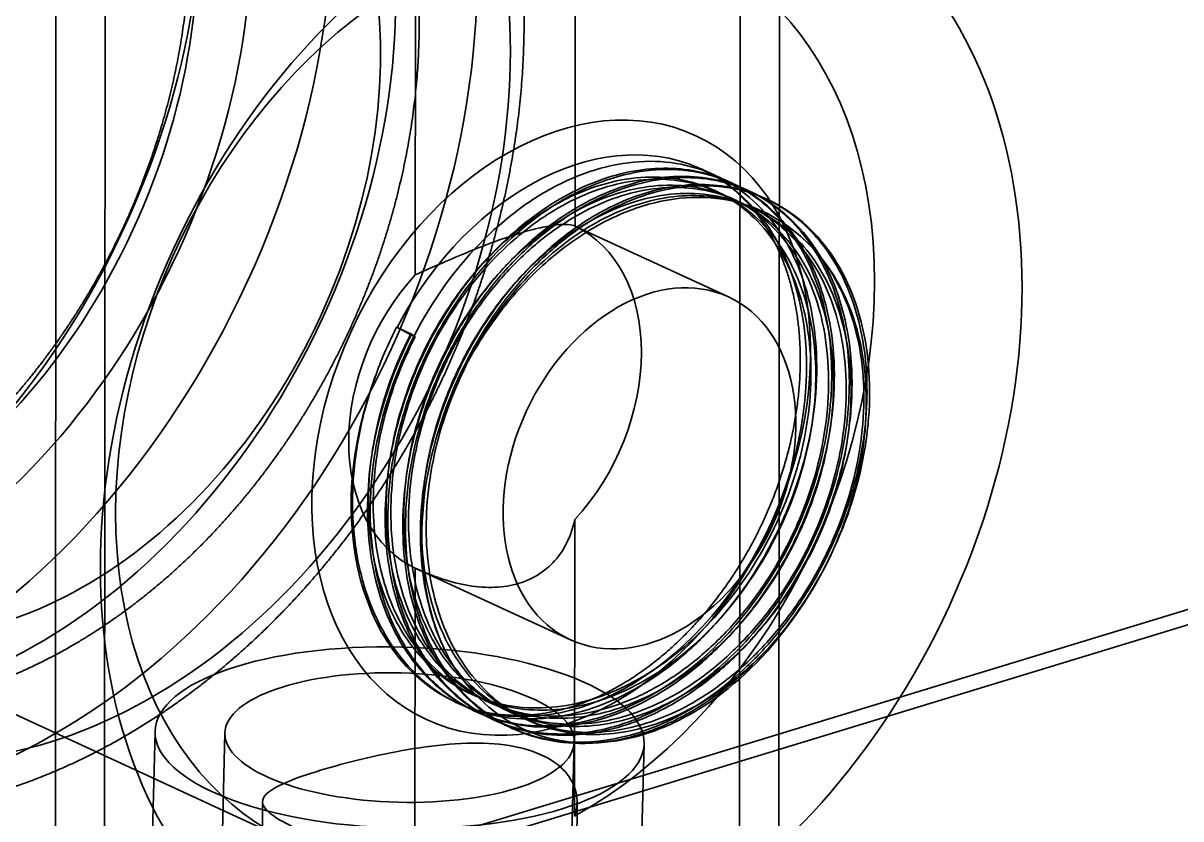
# Model space of a CAD drawing. Header units: millimetres. Extents: x 13 to 1054, y -1204 to 736.
# Drawn here: x 338 to 420.8, y -230.5 to -173.6 of the extents above; entities that cross this region are included whole.
import ezdxf

# ---------------------------------------------------------------- set-up
doc = ezdxf.new("R2010")
doc.units = ezdxf.units.MM
doc.layers.add('1', color=7, linetype='Continuous', true_color=0xffffff)

msp = doc.modelspace()

# ---------------------------------------------------------------- linework, layer by layer
at = {"layer": '1', "color": 151, "linetype": 'Continuous', "lineweight": 35}
for p, q in [((340.38, -98.51), (340.276, -241.276)), ((343.895, -100.965), (343.795, -239.096)), ((389.304, -121.076), (389.2, -263.842)), ((392.114, -123.205), (392.013, -261.336)), ((508.988, -188.786), (343.795, -239.096)), ((509.347, -189.785), (340.276, -241.276))]:
    msp.add_line(p, q, dxfattribs=at)
at = {"layer": '1', "color": 19, "linetype": 'Continuous', "lineweight": 35}
for p, q in [((377.463, -188.08), (377.478, -166.846)), ((366.046, -170.327), (366.03, -191.56)), ((387.46, -184.432), (386.533, -184.004)), ((387.749, -185.667), (387.406, -185.508)), ((388.722, -185.014), (388.533, -184.927)), ((389.985, -185.597), (389.795, -185.509)), ((389.012, -186.249), (388.668, -186.09)), ((391.247, -186.179), (391.057, -186.092)), ((390.274, -186.831), (389.93, -186.673)), ((388.44, -193.144), (377.44, -188.069)), ((364.735, -195.317), (365.772, -195.796)), ((366.027, -195.997), (365.683, -195.838)), ((377.432, -230.285), (377.448, -209.051)), ((366.015, -212.532), (366, -233.766)), ((366.129, -212.585), (377.128, -217.66)), ((321.737, -215.781), (357.076, -232.086)), ((370.017, -221.537), (370.36, -221.696)), ((368.937, -222.14), (369.233, -222.277)), ((370.306, -222.772), (370.495, -222.86)), ((371.279, -222.12), (371.622, -222.278)), ((372.541, -222.702), (372.885, -222.861)), ((371.568, -223.354), (371.758, -223.442)), ((373.803, -223.284), (374.147, -223.443)), ((372.83, -223.937), (373.02, -224.024)), ((355.101, -229.245), (355.089, -246.493)), ((377.589, -246.509), (377.601, -229.262))]:
    msp.add_line(p, q, dxfattribs=at)
at = {"layer": '1', "color": 27, "linetype": 'Continuous', "lineweight": 35}
for p, q in [((347.413, -224.213), (346.762, -249.752)), ((352.412, -224.34), (351.76, -249.88)), ((376.752, -250.517), (377.404, -224.978)), ((381.751, -250.645), (382.402, -225.105))]:
    msp.add_line(p, q, dxfattribs=at)
at = {"layer": '1', "color": 19, "linetype": 'Continuous', "lineweight": 35}
for centre, major_axis in [((321.348, -177.056), (20.947, 45.401)), ((315.882, -174.534), (-18.853, -40.86)), ((331.667, -181.817), (-20.947, -45.401)), ((321.348, -177.056), (17.805, 38.59)), ((331.667, -181.817), (-17.805, -38.59)), ((321.348, -177.056), (-15.711, -34.05)), ((339.866, -185.6), (17.805, 38.59)), ((336.4, -184.001), (14.663, 31.78)), ((376.473, -202.49), (17.805, 38.59)), ((376.473, -202.49), (-9.636, -20.884)), ((382.784, -205.402), (5.656, 12.258))]:
    msp.add_ellipse(centre, major_axis=major_axis, ratio=0.718917, dxfattribs=at)
for centre, major_axis, ratio, start_param, end_param in [((371.739, -200.306), (14.663, 31.78), 0.718917, 3.923455, 6.640746), ((371.739, -200.306), (14.663, 31.78), 0.718917, 0.781862, 3.499154), ((377.735, -203.072), (8.798, 19.068), 0.718917, 1.666843, 7.777928), ((371.739, -200.306), (5.656, 12.258), 0.718917, 4.288772, 6.275429), ((382.784, -205.402), (8.379, 18.16), 0.718917, 4.428375, 6.135826), ((371.739, -200.306), (5.656, 12.258), 0.718917, 1.147179, 3.133837), ((363.497, -194.578), (1.767, -0.936), 0.052814, 5.488316, 5.516078), ((382.784, -205.402), (8.798, 19.068), 0.718917, 1.666801, 2.614173)]:
    msp.add_ellipse(centre, major_axis=major_axis, ratio=ratio, start_param=start_param, end_param=end_param, dxfattribs=at)
at = {"layer": '1', "color": 27, "linetype": 'Continuous', "lineweight": 35}
for centre, major_axis, ratio in [((364.908, -224.659), (17.494, -0.446), 0.370062), ((364.908, -224.659), (12.496, -0.319), 0.370062), ((426.29, -262.669), (1.965, -32.441), 0.210751)]:
    msp.add_ellipse(centre, major_axis=major_axis, ratio=ratio, dxfattribs=at)
at = {"layer": '1', "color": 19, "linetype": 'Continuous', "lineweight": 35}
for points, knots in [([(342.294, -131.655), (342.12, -131.574), (341.719, -131.394), (341.086, -131.125), (340.394, -130.851), (339.696, -130.594), (338.99, -130.353), (338.279, -130.13), (337.561, -129.923), (336.838, -129.733), (336.109, -129.56), (335.374, -129.405), (334.634, -129.267), (333.89, -129.146), (333.141, -129.042), (332.387, -128.956), (331.629, -128.888), (330.868, -128.837), (330.102, -128.803), (329.333, -128.788), (328.561, -128.79), (327.786, -128.809), (327.009, -128.847), (326.229, -128.902), (325.447, -128.975), (324.663, -129.066), (323.877, -129.175), (323.09, -129.302), (322.303, -129.446), (321.514, -129.608), (320.726, -129.789), (319.937, -129.986), (319.148, -130.202), (318.361, -130.435), (317.574, -130.686), (316.788, -130.954), (316.004, -131.24), (315.222, -131.543), (314.442, -131.863), (313.664, -132.201), (312.89, -132.555), (312.118, -132.926), (311.351, -133.314), (310.587, -133.718), (309.827, -134.138), (309.071, -134.575), (308.32, -135.027), (307.575, -135.495), (306.835, -135.979), (306.1, -136.478), (305.371, -136.992), (304.649, -137.521), (303.933, -138.065), (303.223, -138.623), (302.521, -139.195), (301.826, -139.781), (301.138, -140.38), (300.459, -140.993), (299.787, -141.619), (299.123, -142.258), (298.468, -142.91), (297.822, -143.574), (297.184, -144.25), (296.556, -144.938), (295.936, -145.637), (295.327, -146.348), (294.727, -147.069), (294.137, -147.802), (293.557, -148.544), (292.987, -149.297), (292.428, -150.06), (291.879, -150.833), (291.341, -151.615), (290.815, -152.406), (290.299, -153.205), (289.794, -154.014), (289.302, -154.83), (288.82, -155.654), (288.351, -156.486), (287.893, -157.326), (287.448, -158.172), (287.014, -159.025), (286.594, -159.885), (286.185, -160.751), (285.79, -161.622), (285.407, -162.5), (285.037, -163.382), (284.68, -164.27), (284.336, -165.162), (284.006, -166.059), (283.689, -166.96), (283.385, -167.864), (283.095, -168.772), (282.819, -169.684), (282.557, -170.598), (282.309, -171.514), (282.075, -172.433), (281.855, -173.354), (281.65, -174.277), (281.459, -175.201), (281.282, -176.126), (281.12, -177.051), (280.973, -177.977), (280.84, -178.903), (280.723, -179.829), (280.62, -180.754), (280.532, -181.678), (280.459, -182.601), (280.401, -183.522), (280.359, -184.442), (280.332, -185.343), (280.323, -186.026), (280.322, -186.404), (280.322, -186.495)], [0, 0, 0, 0, 0.006616, 0.015189, 0.023761, 0.032335, 0.040912, 0.049494, 0.058082, 0.066676, 0.07528, 0.083893, 0.092518, 0.101155, 0.109806, 0.118472, 0.127153, 0.135851, 0.144567, 0.153301, 0.162055, 0.170828, 0.179621, 0.188435, 0.19727, 0.206127, 0.215004, 0.223903, 0.232824, 0.241766, 0.250728, 0.259711, 0.268714, 0.277737, 0.286779, 0.295839, 0.304917, 0.314011, 0.323122, 0.332248, 0.341388, 0.350541, 0.359707, 0.368884, 0.378072, 0.38727, 0.396477, 0.405691, 0.414913, 0.424142, 0.433375, 0.442614, 0.451857, 0.461104, 0.470353, 0.479605, 0.488859, 0.498114, 0.50737, 0.516627, 0.525885, 0.535142, 0.544398, 0.553654, 0.56291, 0.572164, 0.581418, 0.59067, 0.599921, 0.609171, 0.61842, 0.627668, 0.636914, 0.64616, 0.655404, 0.664648, 0.67389, 0.683132, 0.692373, 0.701614, 0.710854, 0.720094, 0.729334, 0.738574, 0.747814, 0.757055, 0.766296, 0.775537, 0.78478, 0.794023, 0.803267, 0.812512, 0.821759, 0.831006, 0.840256, 0.849507, 0.85876, 0.868014, 0.87727, 0.886529, 0.895789, 0.90505, 0.914314, 0.923579, 0.932847, 0.942115, 0.951385, 0.960657, 0.969929, 0.979202, 0.988476, 0.997252, 1, 1, 1, 1]), ([(339.165, -138.471), (339.154, -138.466), (338.948, -138.371), (338.543, -138.191), (337.944, -137.945), (337.338, -137.716), (336.726, -137.504), (336.107, -137.308), (335.482, -137.13), (334.851, -136.968), (334.214, -136.823), (333.572, -136.696), (332.924, -136.585), (332.271, -136.492), (331.614, -136.416), (330.951, -136.358), (330.285, -136.317), (329.615, -136.293), (328.941, -136.287), (328.264, -136.298), (327.584, -136.326), (326.9, -136.372), (326.215, -136.436), (325.527, -136.517), (324.837, -136.615), (324.146, -136.731), (323.453, -136.864), (322.759, -137.015), (322.065, -137.183), (321.371, -137.368), (320.676, -137.57), (319.981, -137.789), (319.288, -138.026), (318.595, -138.279), (317.903, -138.549), (317.213, -138.835), (316.524, -139.138), (315.838, -139.457), (315.154, -139.793), (314.473, -140.144), (313.795, -140.512), (313.121, -140.895), (312.45, -141.293), (311.783, -141.707), (311.12, -142.137), (310.462, -142.581), (309.808, -143.04), (309.16, -143.513), (308.517, -144.001), (307.879, -144.503), (307.248, -145.018), (306.622, -145.548), (306.003, -146.091), (305.391, -146.647), (304.786, -147.215), (304.188, -147.797), (303.597, -148.391), (303.014, -148.997), (302.439, -149.615), (301.871, -150.245), (301.313, -150.886), (300.763, -151.538), (300.221, -152.201), (299.689, -152.875), (299.166, -153.558), (298.653, -154.252), (298.149, -154.955), (297.655, -155.668), (297.171, -156.389), (296.698, -157.12), (296.235, -157.858), (295.783, -158.605), (295.341, -159.36), (294.911, -160.122), (294.492, -160.891), (294.084, -161.667), (293.688, -162.45), (293.303, -163.239), (292.931, -164.033), (292.57, -164.834), (292.222, -165.639), (291.886, -166.449), (291.562, -167.264), (291.251, -168.083), (290.953, -168.906), (290.668, -169.732), (290.395, -170.561), (290.136, -171.394), (289.89, -172.228), (289.658, -173.065), (289.439, -173.904), (289.233, -174.744), (289.041, -175.585), (288.863, -176.426), (288.698, -177.269), (288.548, -178.111), (288.411, -178.953), (288.289, -179.794), (288.18, -180.634), (288.086, -181.472), (288.006, -182.309), (287.94, -183.144), (287.888, -183.977), (287.851, -184.806), (287.828, -185.618), (287.822, -186.182), (287.822, -186.47), (287.822, -186.5)], [0, 0, 0, 0, 0.00052, 0.010007, 0.019493, 0.02898, 0.038468, 0.047959, 0.057454, 0.066953, 0.076457, 0.085968, 0.095485, 0.10501, 0.114543, 0.124084, 0.133635, 0.143195, 0.152765, 0.162345, 0.171935, 0.181535, 0.191145, 0.200765, 0.210396, 0.220035, 0.229685, 0.239343, 0.24901, 0.258686, 0.268369, 0.27806, 0.287758, 0.297463, 0.307174, 0.316891, 0.326612, 0.336339, 0.34607, 0.355805, 0.365544, 0.375285, 0.38503, 0.394777, 0.404526, 0.414276, 0.424029, 0.433782, 0.443537, 0.453292, 0.463048, 0.472804, 0.482561, 0.492317, 0.502074, 0.51183, 0.521586, 0.531342, 0.541097, 0.550852, 0.560607, 0.570361, 0.580114, 0.589867, 0.599619, 0.609371, 0.619122, 0.628873, 0.638623, 0.648373, 0.658123, 0.667872, 0.67762, 0.687369, 0.697117, 0.706865, 0.716613, 0.726361, 0.736109, 0.745857, 0.755605, 0.765353, 0.775102, 0.78485, 0.794599, 0.804349, 0.814099, 0.823849, 0.8336, 0.843351, 0.853103, 0.862855, 0.872609, 0.882362, 0.892117, 0.901872, 0.911628, 0.921385, 0.931143, 0.940901, 0.95066, 0.960419, 0.970179, 0.97994, 0.989701, 0.998946, 1, 1, 1, 1]), ([(373.815, -173.562), (373.815, -173.383), (373.813, -172.895), (373.799, -172.101), (373.766, -171.18), (373.717, -170.263), (373.652, -169.35), (373.572, -168.441), (373.474, -167.537), (373.361, -166.638), (373.232, -165.744), (373.087, -164.856), (372.925, -163.974), (372.748, -163.099), (372.555, -162.232), (372.346, -161.371), (372.121, -160.518), (371.88, -159.674), (371.624, -158.838), (371.352, -158.011), (371.065, -157.193), (370.763, -156.385), (370.446, -155.587), (370.113, -154.799), (369.767, -154.022), (369.405, -153.256), (369.029, -152.501), (368.639, -151.758), (368.235, -151.026), (367.818, -150.307), (367.386, -149.6), (366.941, -148.906), (366.484, -148.224), (366.013, -147.556), (365.529, -146.901), (365.034, -146.259), (364.525, -145.632), (364.005, -145.018), (363.473, -144.418), (362.93, -143.833), (362.375, -143.262), (361.809, -142.705), (361.233, -142.164), (360.645, -141.637), (360.048, -141.125), (359.44, -140.629), (358.823, -140.148), (358.195, -139.682), (357.559, -139.232), (356.913, -138.798), (356.258, -138.379), (355.595, -137.977), (354.923, -137.59), (354.243, -137.22), (353.555, -136.865), (353.011, -136.601), (352.696, -136.454), (352.614, -136.416)], [0, 0, 0, 0, 0.01127, 0.03067, 0.050072, 0.069467, 0.088852, 0.108226, 0.127586, 0.146931, 0.166259, 0.185566, 0.204851, 0.224112, 0.243345, 0.262549, 0.28172, 0.300857, 0.319958, 0.339019, 0.358039, 0.377015, 0.395947, 0.414831, 0.433666, 0.452452, 0.471185, 0.489867, 0.508495, 0.527069, 0.545589, 0.564054, 0.582465, 0.600822, 0.619126, 0.637376, 0.655575, 0.673723, 0.691821, 0.709871, 0.727875, 0.745835, 0.763751, 0.781627, 0.799465, 0.817267, 0.835035, 0.852772, 0.87048, 0.888163, 0.905822, 0.923461, 0.941082, 0.958689, 0.976284, 0.99387, 1, 1, 1, 1]), ([(337.063, -143.007), (337.228, -143.084), (337.564, -143.245), (338.065, -143.504), (338.565, -143.784), (339.058, -144.08), (339.542, -144.392), (340.017, -144.72), (340.483, -145.062), (340.94, -145.421), (341.387, -145.794), (341.824, -146.182), (342.252, -146.584), (342.669, -147.001), (343.076, -147.432), (343.472, -147.877), (343.858, -148.336), (344.233, -148.808), (344.598, -149.293), (344.951, -149.792), (345.293, -150.303), (345.623, -150.826), (345.942, -151.362), (346.25, -151.91), (346.545, -152.47), (346.829, -153.042), (347.101, -153.624), (347.361, -154.218), (347.609, -154.823), (347.844, -155.438), (348.067, -156.064), (348.278, -156.699), (348.476, -157.344), (348.661, -157.999), (348.833, -158.663), (348.993, -159.335), (349.139, -160.016), (349.273, -160.706), (349.393, -161.403), (349.5, -162.108), (349.594, -162.82), (349.674, -163.54), (349.741, -164.265), (349.795, -164.997), (349.835, -165.735), (349.862, -166.479), (349.875, -167.228), (349.874, -167.982), (349.86, -168.74), (349.833, -169.502), (349.791, -170.268), (349.737, -171.038), (349.668, -171.81), (349.586, -172.585), (349.49, -173.363), (349.381, -174.142), (349.259, -174.923), (349.123, -175.705), (348.974, -176.487), (348.811, -177.271), (348.635, -178.054), (348.446, -178.836), (348.244, -179.618), (348.029, -180.399), (347.801, -181.178), (347.561, -181.955), (347.307, -182.73), (347.041, -183.503), (346.763, -184.272), (346.473, -185.038), (346.17, -185.799), (345.855, -186.557), (345.529, -187.31), (345.19, -188.058), (344.841, -188.801), (344.48, -189.538), (344.107, -190.269), (343.724, -190.994), (343.33, -191.712), (342.925, -192.423), (342.51, -193.126), (342.085, -193.822), (341.65, -194.509), (341.205, -195.188), (340.751, -195.858), (340.287, -196.52), (339.814, -197.171), (339.332, -197.813), (338.842, -198.445), (338.343, -199.066), (337.837, -199.677), (337.322, -200.277), (336.8, -200.865), (336.271, -201.443), (335.734, -202.008), (335.191, -202.561), (334.642, -203.102), (334.086, -203.63), (333.524, -204.146), (332.956, -204.648), (332.384, -205.138), (331.806, -205.613), (331.223, -206.075), (330.636, -206.524), (330.045, -206.958), (329.449, -207.377), (328.85, -207.782), (328.248, -208.173), (327.643, -208.549), (327.035, -208.909), (326.425, -209.255), (325.812, -209.585), (325.198, -209.9), (324.582, -210.2), (323.965, -210.483), (323.346, -210.751), (322.728, -211.003), (322.108, -211.239), (321.489, -211.459), (320.87, -211.663), (320.251, -211.851), (319.632, -212.022), (319.015, -212.177), (318.399, -212.315), (317.784, -212.437), (317.171, -212.543), (316.561, -212.631), (315.952, -212.703), (315.346, -212.759), (314.742, -212.798), (314.142, -212.819), (313.544, -212.825), (312.951, -212.813), (312.361, -212.784), (311.775, -212.739), (311.193, -212.676), (310.615, -212.597), (310.043, -212.501), (309.475, -212.387), (308.913, -212.257), (308.357, -212.11), (307.806, -211.946), (307.262, -211.766), (306.724, -211.568), (306.192, -211.354), (305.831, -211.195), (305.646, -211.11), (305.635, -211.105)], [0, 0, 0, 0, 0.006808, 0.013954, 0.021099, 0.028241, 0.035378, 0.042508, 0.049632, 0.056747, 0.063853, 0.070949, 0.078033, 0.085107, 0.092168, 0.099218, 0.106257, 0.113283, 0.120298, 0.127302, 0.134296, 0.141279, 0.148252, 0.155216, 0.162171, 0.169118, 0.176058, 0.18299, 0.189916, 0.196837, 0.203752, 0.210662, 0.217568, 0.22447, 0.231368, 0.238264, 0.245157, 0.252048, 0.258937, 0.265824, 0.27271, 0.279595, 0.286479, 0.293362, 0.300245, 0.307128, 0.31401, 0.320892, 0.327775, 0.334657, 0.34154, 0.348424, 0.355307, 0.362191, 0.369076, 0.375961, 0.382846, 0.389732, 0.396619, 0.403506, 0.410394, 0.417282, 0.42417, 0.431059, 0.437949, 0.444839, 0.451729, 0.45862, 0.465511, 0.472402, 0.479293, 0.486185, 0.493076, 0.499968, 0.506859, 0.513751, 0.520642, 0.527534, 0.534424, 0.541315, 0.548206, 0.555096, 0.561985, 0.568874, 0.575763, 0.582651, 0.589538, 0.596425, 0.603312, 0.610197, 0.617082, 0.623967, 0.63085, 0.637733, 0.644616, 0.651497, 0.658378, 0.665259, 0.672139, 0.679018, 0.685898, 0.692776, 0.699655, 0.706534, 0.713412, 0.720291, 0.72717, 0.73405, 0.74093, 0.747812, 0.754694, 0.761579, 0.768465, 0.775353, 0.782243, 0.789137, 0.796034, 0.802935, 0.80984, 0.816749, 0.823664, 0.830585, 0.837512, 0.844447, 0.851388, 0.858338, 0.865297, 0.872264, 0.879242, 0.88623, 0.893229, 0.900239, 0.907261, 0.914294, 0.921339, 0.928396, 0.935466, 0.942546, 0.949638, 0.95674, 0.963852, 0.970973, 0.978102, 0.985237, 0.992377, 0.999521, 1, 1, 1, 1]), ([(366.315, -173.557), (366.315, -173.403), (366.313, -172.97), (366.3, -172.26), (366.269, -171.429), (366.224, -170.603), (366.162, -169.78), (366.086, -168.963), (365.994, -168.151), (365.888, -167.345), (365.765, -166.545), (365.628, -165.751), (365.475, -164.964), (365.308, -164.184), (365.125, -163.412), (364.927, -162.647), (364.715, -161.891), (364.487, -161.144), (364.245, -160.406), (363.988, -159.677), (363.716, -158.958), (363.431, -158.249), (363.131, -157.551), (362.817, -156.864), (362.489, -156.188), (362.148, -155.523), (361.792, -154.87), (361.424, -154.23), (361.043, -153.601), (360.648, -152.986), (360.241, -152.384), (359.822, -151.795), (359.391, -151.219), (358.947, -150.657), (358.492, -150.109), (358.025, -149.575), (357.547, -149.056), (357.058, -148.551), (356.558, -148.061), (356.048, -147.586), (355.528, -147.126), (354.997, -146.681), (354.457, -146.251), (353.907, -145.837), (353.348, -145.439), (352.78, -145.056), (352.203, -144.69), (351.618, -144.339), (351.025, -144.004), (350.423, -143.686), (349.905, -143.429), (349.587, -143.279), (349.474, -143.227)], [0, 0, 0, 0, 0.011597, 0.032584, 0.053574, 0.074561, 0.095544, 0.116521, 0.13749, 0.15845, 0.179399, 0.200336, 0.221258, 0.242163, 0.263048, 0.283913, 0.304754, 0.325569, 0.346355, 0.367111, 0.387833, 0.40852, 0.429169, 0.449779, 0.470346, 0.49087, 0.511349, 0.53178, 0.552163, 0.572497, 0.592782, 0.613015, 0.633198, 0.65333, 0.673412, 0.693444, 0.713428, 0.733364, 0.753255, 0.773101, 0.792905, 0.812669, 0.832397, 0.852089, 0.871751, 0.891384, 0.910991, 0.930578, 0.950146, 0.969699, 0.989242, 1, 1, 1, 1]), ([(310.72, -227.218), (310.905, -227.303), (311.325, -227.492), (311.986, -227.773), (312.704, -228.059), (313.429, -228.328), (314.16, -228.58), (314.898, -228.816), (315.641, -229.034), (316.39, -229.235), (317.144, -229.419), (317.904, -229.586), (318.668, -229.736), (319.438, -229.868), (320.211, -229.983), (320.989, -230.08), (321.771, -230.16), (322.556, -230.222), (323.345, -230.267), (324.138, -230.294), (324.933, -230.303), (325.731, -230.294), (326.531, -230.268), (327.333, -230.223), (328.138, -230.161), (328.944, -230.081), (329.751, -229.983), (330.559, -229.867), (331.368, -229.732), (332.178, -229.58), (332.988, -229.41), (333.798, -229.223), (334.607, -229.017), (335.416, -228.793), (336.223, -228.552), (337.029, -228.292), (337.834, -228.015), (338.636, -227.721), (339.436, -227.409), (340.234, -227.079), (341.028, -226.732), (341.819, -226.368), (342.607, -225.987), (343.39, -225.589), (344.169, -225.174), (344.943, -224.743), (345.713, -224.295), (346.477, -223.832), (347.235, -223.352), (347.987, -222.856), (348.733, -222.345), (349.473, -221.819), (350.205, -221.278), (350.93, -220.722), (351.648, -220.151), (352.358, -219.566), (353.061, -218.967), (353.754, -218.355), (354.44, -217.729), (355.116, -217.089), (355.784, -216.437), (356.442, -215.772), (357.091, -215.095), (357.73, -214.406), (358.359, -213.705), (358.979, -212.992), (359.587, -212.268), (360.186, -211.534), (360.773, -210.788), (361.35, -210.033), (361.916, -209.267), (362.47, -208.491), (363.014, -207.706), (363.545, -206.912), (364.065, -206.109), (364.573, -205.297), (365.069, -204.477), (365.553, -203.648), (366.024, -202.812), (366.483, -201.969), (366.929, -201.118), (367.363, -200.26), (367.784, -199.396), (368.191, -198.525), (368.586, -197.648), (368.967, -196.765), (369.334, -195.877), (369.689, -194.984), (370.029, -194.085), (370.355, -193.183), (370.668, -192.275), (370.967, -191.364), (371.251, -190.449), (371.521, -189.531), (371.776, -188.609), (372.017, -187.685), (372.244, -186.758), (372.455, -185.828), (372.652, -184.897), (372.834, -183.965), (373, -183.031), (373.152, -182.096), (373.288, -181.16), (373.409, -180.225), (373.514, -179.289), (373.604, -178.353), (373.678, -177.419), (373.737, -176.485), (373.779, -175.553), (373.806, -174.639), (373.814, -173.976), (373.815, -173.623), (373.815, -173.562)], [0, 0, 0, 0, 0.006746, 0.01529, 0.023834, 0.032379, 0.040927, 0.049478, 0.058035, 0.0666, 0.075172, 0.083754, 0.092347, 0.100952, 0.10957, 0.118204, 0.126853, 0.13552, 0.144205, 0.152909, 0.161633, 0.170379, 0.179146, 0.187936, 0.19675, 0.205588, 0.21445, 0.223337, 0.232249, 0.241187, 0.250151, 0.259139, 0.268154, 0.277193, 0.286257, 0.295346, 0.304459, 0.313595, 0.322754, 0.331935, 0.341136, 0.350358, 0.359599, 0.368858, 0.378134, 0.387427, 0.396734, 0.406054, 0.415388, 0.424733, 0.434089, 0.443454, 0.452827, 0.462208, 0.471596, 0.480989, 0.490386, 0.499788, 0.509193, 0.518601, 0.52801, 0.537421, 0.546833, 0.556245, 0.565657, 0.575069, 0.584481, 0.593891, 0.603301, 0.612709, 0.622116, 0.631522, 0.640927, 0.650331, 0.659733, 0.669135, 0.678535, 0.687935, 0.697334, 0.706732, 0.71613, 0.725528, 0.734926, 0.744324, 0.753722, 0.763121, 0.772521, 0.781922, 0.791324, 0.800728, 0.810133, 0.81954, 0.828949, 0.838359, 0.847772, 0.857188, 0.866605, 0.876025, 0.885448, 0.894873, 0.9043, 0.913729, 0.923161, 0.932595, 0.94203, 0.951467, 0.960905, 0.970343, 0.979782, 0.98922, 0.998143, 1, 1, 1, 1]), ([(313.863, -220.408), (313.995, -220.469), (314.334, -220.622), (314.885, -220.856), (315.518, -221.105), (316.157, -221.338), (316.803, -221.554), (317.455, -221.752), (318.113, -221.934), (318.777, -222.099), (319.446, -222.247), (320.121, -222.377), (320.8, -222.49), (321.484, -222.586), (322.173, -222.664), (322.866, -222.725), (323.563, -222.769), (324.264, -222.795), (324.968, -222.803), (325.675, -222.793), (326.386, -222.766), (327.098, -222.721), (327.813, -222.658), (328.53, -222.578), (329.249, -222.48), (329.968, -222.363), (330.689, -222.23), (331.411, -222.078), (332.133, -221.909), (332.855, -221.722), (333.577, -221.517), (334.298, -221.295), (335.018, -221.055), (335.736, -220.798), (336.453, -220.524), (337.168, -220.232), (337.88, -219.924), (338.59, -219.599), (339.297, -219.257), (340, -218.898), (340.699, -218.523), (341.395, -218.132), (342.086, -217.725), (342.772, -217.303), (343.453, -216.864), (344.129, -216.411), (344.799, -215.942), (345.463, -215.459), (346.121, -214.961), (346.772, -214.448), (347.417, -213.922), (348.054, -213.382), (348.684, -212.828), (349.306, -212.261), (349.921, -211.68), (350.527, -211.088), (351.125, -210.482), (351.714, -209.865), (352.295, -209.235), (352.866, -208.594), (353.428, -207.942), (353.98, -207.279), (354.523, -206.605), (355.056, -205.92), (355.579, -205.226), (356.091, -204.521), (356.593, -203.807), (357.084, -203.084), (357.565, -202.352), (358.034, -201.612), (358.492, -200.863), (358.938, -200.106), (359.373, -199.341), (359.796, -198.569), (360.207, -197.79), (360.606, -197.004), (360.993, -196.212), (361.367, -195.413), (361.729, -194.609), (362.078, -193.8), (362.414, -192.985), (362.737, -192.166), (363.047, -191.342), (363.344, -190.513), (363.627, -189.681), (363.897, -188.846), (364.153, -188.008), (364.395, -187.166), (364.624, -186.322), (364.838, -185.476), (365.038, -184.628), (365.225, -183.779), (365.396, -182.929), (365.554, -182.078), (365.697, -181.226), (365.825, -180.374), (365.939, -179.523), (366.038, -178.672), (366.122, -177.822), (366.191, -176.973), (366.245, -176.127), (366.284, -175.282), (366.308, -174.454), (366.314, -173.88), (366.315, -173.586), (366.315, -173.557)], [0, 0, 0, 0, 0.00598, 0.015297, 0.024614, 0.033932, 0.043255, 0.052583, 0.061918, 0.071262, 0.080617, 0.089984, 0.099364, 0.108759, 0.118171, 0.127601, 0.137049, 0.146517, 0.156006, 0.165517, 0.175049, 0.184604, 0.194183, 0.203784, 0.213409, 0.223058, 0.232729, 0.242424, 0.252141, 0.26188, 0.271641, 0.281422, 0.291223, 0.301043, 0.310881, 0.320737, 0.330608, 0.340494, 0.350395, 0.360308, 0.370233, 0.380169, 0.390114, 0.400068, 0.41003, 0.419999, 0.429973, 0.439953, 0.449937, 0.459924, 0.469914, 0.479907, 0.489902, 0.499897, 0.509893, 0.51989, 0.529887, 0.539883, 0.549879, 0.559873, 0.569867, 0.57986, 0.589851, 0.599842, 0.60983, 0.619818, 0.629805, 0.63979, 0.649774, 0.659757, 0.669739, 0.67972, 0.6897, 0.69968, 0.70966, 0.719639, 0.729618, 0.739597, 0.749577, 0.759556, 0.769536, 0.779517, 0.789499, 0.799482, 0.809466, 0.819451, 0.829438, 0.839426, 0.849416, 0.859408, 0.869401, 0.879397, 0.889394, 0.899394, 0.909395, 0.919399, 0.929404, 0.939411, 0.94942, 0.959431, 0.969442, 0.979455, 0.989469, 0.998946, 1, 1, 1, 1]), ([(368.296, -200.934), (369.251, -198.336), (370.58, -195.883), (372.973, -192.657), (373.851, -191.642), (375.683, -189.832), (376.643, -189.025), (379.656, -186.903), (381.768, -185.943), (385.995, -185.031), (388.079, -185.102), (390.875, -185.968), (391.752, -186.378), (393.394, -187.443), (394.156, -188.1), (396.17, -190.357), (397.203, -192.305), (398.443, -196.71), (398.668, -199.242), (398.361, -203.107), (398.156, -204.405), (397.543, -207.02), (397.131, -208.337), (395.633, -212.142), (394.248, -214.589), (390.959, -218.827), (389.004, -220.685), (385.922, -222.756), (384.873, -223.332), (382.73, -224.256), (381.636, -224.599), (378.425, -225.234), (376.3, -225.145), (372.476, -223.955), (370.722, -222.831), (368.62, -220.529), (368.005, -219.665), (366.945, -217.743), (366.503, -216.681), (365.493, -213.339), (365.22, -210.81), (365.514, -205.63), (366.083, -202.929), (367.519, -199.035), (368.083, -197.787), (369.377, -195.388), (370.115, -194.225), (371.715, -192.069), (372.574, -191.076), (374.408, -189.262), (375.389, -188.438), (378.381, -186.33), (380.514, -185.357), (383.687, -184.675), (384.718, -184.579), (386.731, -184.641), (387.723, -184.803), (389.592, -185.377), (390.47, -185.785), (392.11, -186.844), (392.876, -187.5), (394.896, -189.754), (395.93, -191.686), (396.874, -195.036), (397.083, -196.203), (397.3, -198.634), (397.304, -199.913), (397.102, -202.494), (396.899, -203.792), (396.29, -206.402), (395.879, -207.722), (394.385, -211.533), (393.013, -213.97), (390.512, -217.195), (389.625, -218.177), (387.746, -219.962), (386.742, -220.772), (384.684, -222.16), (383.635, -222.737), (381.497, -223.663), (380.4, -224.009), (377.186, -224.651), (375.07, -224.572), (372.161, -223.668), (371.256, -223.245), (369.569, -222.166), (368.78, -221.501), (367.373, -219.967), (366.756, -219.104), (365.696, -217.188), (365.251, -216.126), (364.235, -212.783), (363.956, -210.271), (364.178, -206.331), (364.357, -205.018), (364.912, -202.392), (365.295, -201.065), (366.242, -198.487), (366.803, -197.241), (368.097, -194.834), (368.837, -193.666), (371.224, -190.442), (373.094, -188.584), (376.124, -186.447), (377.15, -185.857), (379.23, -184.91), (380.296, -184.552), (382.396, -184.097), (383.426, -183.998), (385.445, -184.056), (386.44, -184.216), (389.235, -185.067), (390.915, -186.142), (392.962, -188.422), (393.554, -189.276), (394.559, -191.163), (394.977, -192.207), (395.604, -194.422), (395.816, -195.585), (396.036, -198.022), (396.042, -199.304), (395.746, -203.158), (395.131, -205.824), (393.62, -209.684), (393.03, -210.921), (391.688, -213.298), (390.926, -214.448), (389.273, -216.584), (388.389, -217.566), (386.507, -219.36), (385.5, -220.174), (382.429, -222.251), (380.247, -223.204), (376.993, -223.856), (375.933, -223.942), (373.868, -223.861), (372.851, -223.69), (370.925, -223.095), (370.02, -222.677), (368.326, -221.599), (367.533, -220.932), (365.428, -218.646), (364.341, -216.695), (363.31, -213.313), (363.072, -212.133), (362.801, -209.68), (362.768, -208.391), (362.913, -205.784), (363.088, -204.474), (363.641, -201.841), (364.024, -200.51), (365.439, -196.647), (366.764, -194.181), (369.963, -189.856), (371.851, -187.985), (374.881, -185.853), (375.907, -185.264), (377.988, -184.32), (379.054, -183.963), (381.154, -183.512), (382.183, -183.415), (384.202, -183.476), (385.197, -183.638), (387.989, -184.494), (389.668, -185.571), (391.712, -187.856), (392.302, -188.711), (393.306, -190.6), (393.722, -191.646), (394.347, -193.862), (394.557, -195.026), (394.775, -197.464), (394.78, -198.747), (394.479, -202.601), (393.862, -205.267), (392.347, -209.125), (391.756, -210.362), (390.412, -212.738), (389.649, -213.888), (387.994, -216.021), (387.109, -217.002), (385.226, -218.793), (384.218, -219.606), (381.146, -221.679), (378.964, -222.629), (375.71, -223.276), (374.651, -223.36), (372.586, -223.276), (371.569, -223.103), (369.644, -222.506), (368.74, -222.085), (367.048, -221.005), (366.256, -220.336), (364.154, -218.046), (363.069, -216.093), (362.043, -212.708), (361.806, -211.527), (361.537, -209.073), (361.506, -207.784), (361.653, -205.177), (361.83, -203.866), (362.386, -201.233), (362.768, -199.904), (363.246, -198.605)], [0, 0, 0, 0, 0.015625, 0.015625, 0.023437, 0.023437, 0.03125, 0.03125, 0.046875, 0.046875, 0.0625, 0.0625, 0.070312, 0.070312, 0.078125, 0.078125, 0.09375, 0.09375, 0.109375, 0.109375, 0.117187, 0.117187, 0.125, 0.125, 0.140625, 0.140625, 0.15625, 0.15625, 0.164062, 0.164062, 0.171875, 0.171875, 0.1875, 0.1875, 0.203125, 0.203125, 0.210937, 0.210937, 0.21875, 0.21875, 0.234375, 0.234375, 0.25, 0.25, 0.257812, 0.257812, 0.265625, 0.265625, 0.273437, 0.273437, 0.28125, 0.28125, 0.296875, 0.296875, 0.304687, 0.304687, 0.3125, 0.3125, 0.320312, 0.320312, 0.328125, 0.328125, 0.34375, 0.34375, 0.351562, 0.351562, 0.359375, 0.359375, 0.367187, 0.367187, 0.375, 0.375, 0.390625, 0.390625, 0.398437, 0.398437, 0.40625, 0.40625, 0.414062, 0.414062, 0.421875, 0.421875, 0.4375, 0.4375, 0.445312, 0.445312, 0.453125, 0.453125, 0.460937, 0.460937, 0.46875, 0.46875, 0.484375, 0.484375, 0.492187, 0.492187, 0.5, 0.5, 0.507812, 0.507812, 0.515625, 0.515625, 0.53125, 0.53125, 0.539062, 0.539062, 0.546875, 0.546875, 0.554687, 0.554687, 0.5625, 0.5625, 0.578125, 0.578125, 0.585937, 0.585937, 0.59375, 0.59375, 0.601562, 0.601562, 0.609375, 0.609375, 0.625, 0.625, 0.632812, 0.632812, 0.640625, 0.640625, 0.648437, 0.648437, 0.65625, 0.65625, 0.671875, 0.671875, 0.679687, 0.679687, 0.6875, 0.6875, 0.695312, 0.695312, 0.703125, 0.703125, 0.71875, 0.71875, 0.726562, 0.726562, 0.734375, 0.734375, 0.742187, 0.742187, 0.75, 0.75, 0.765625, 0.765625, 0.78125, 0.78125, 0.789062, 0.789062, 0.796875, 0.796875, 0.804687, 0.804687, 0.8125, 0.8125, 0.828125, 0.828125, 0.835937, 0.835937, 0.84375, 0.84375, 0.851562, 0.851562, 0.859375, 0.859375, 0.875, 0.875, 0.882812, 0.882812, 0.890625, 0.890625, 0.898437, 0.898437, 0.90625, 0.90625, 0.921875, 0.921875, 0.929688, 0.929688, 0.9375, 0.9375, 0.945312, 0.945312, 0.953125, 0.953125, 0.96875, 0.96875, 0.976562, 0.976562, 0.984375, 0.984375, 0.992188, 0.992188, 1, 1, 1, 1]), ([(365.772, -195.796), (363.758, -199.7), (362.636, -204.098), (362.601, -210.268), (362.862, -212.25), (363.879, -215.825), (364.651, -217.464), (366.121, -219.522), (366.662, -220.145), (367.85, -221.263), (368.499, -221.759), (370.54, -222.999), (372.06, -223.528), (375.308, -223.932), (377.032, -223.802), (380.462, -222.901), (382.166, -222.141), (385.474, -220.029), (387.019, -218.72), (389.89, -215.592), (391.142, -213.853), (393.284, -210.036), (394.147, -207.976), (395.051, -204.889), (395.291, -203.856), (395.643, -201.782), (395.755, -200.736), (395.845, -198.71), (395.825, -197.719), (395.654, -195.783), (395.5, -194.831), (394.853, -192.13), (394.173, -190.505), (392.343, -187.696), (391.204, -186.542), (388.621, -184.844), (387.142, -184.284), (384.039, -183.828), (382.37, -183.925), (379.048, -184.756), (377.361, -185.495), (374.112, -187.56), (372.573, -188.868), (369.771, -191.935), (368.504, -193.701), (366.388, -197.517), (365.532, -199.575), (364.328, -203.76), (363.977, -205.909), (363.811, -210.018), (363.993, -212.014), (364.874, -215.702), (365.575, -217.391), (367.422, -220.28), (368.573, -221.49), (371.228, -223.318), (372.731, -223.934), (375.931, -224.505), (377.619, -224.461), (380.174, -223.916), (381.042, -223.651), (382.751, -222.972), (383.592, -222.558), (386.077, -221.102), (387.691, -219.827), (390.598, -216.859), (391.928, -215.129), (394.184, -211.368), (395.083, -209.391), (396.43, -205.262), (396.852, -203.176), (397.092, -200.101), (397.107, -199.079), (397.004, -197.117), (396.888, -196.166), (396.344, -193.407), (395.711, -191.688), (394.008, -188.776), (392.934, -187.559), (390.419, -185.693), (389.009, -185.063), (385.921, -184.429), (384.311, -184.439), (380.961, -185.108), (379.256, -185.776), (376.009, -187.67), (374.425, -188.922), (372.273, -191.13), (371.592, -191.92), (370.303, -193.607), (369.693, -194.511), (368.035, -197.298), (367.128, -199.3), (365.787, -203.458), (365.366, -205.587), (365.05, -209.728), (365.158, -211.768), (365.891, -215.527), (366.527, -217.291), (368.253, -220.315), (369.333, -221.585), (371.887, -223.577), (373.31, -224.269), (376.457, -225.036), (378.1, -225.092), (381.518, -224.556), (383.266, -223.957), (386.647, -222.164), (388.264, -220.983), (390.512, -218.847), (391.238, -218.066), (392.589, -216.425), (393.22, -215.561), (394.393, -213.746), (394.939, -212.786), (395.91, -210.831), (396.336, -209.834), (397.444, -206.787), (397.954, -204.66), (398.426, -200.516), (398.4, -198.529), (397.818, -194.73), (397.275, -193.014), (395.702, -189.953), (394.692, -188.663), (392.288, -186.629), (390.88, -185.889), (388.632, -185.281), (387.859, -185.158), (386.265, -185.074), (385.437, -185.113), (382.955, -185.473), (381.272, -186.036), (377.971, -187.771), (376.391, -188.916), (373.413, -191.753), (372.053, -193.416), (369.739, -197.028), (368.758, -199.026), (367.293, -203.105), (366.792, -205.235), (366.322, -209.41), (366.352, -211.48), (366.931, -215.305), (367.483, -217.107), (368.282, -218.696)], [0, 0, 0, 0, 0.03125, 0.03125, 0.046875, 0.046875, 0.0625, 0.0625, 0.070312, 0.070312, 0.078125, 0.078125, 0.09375, 0.09375, 0.109375, 0.109375, 0.125, 0.125, 0.140625, 0.140625, 0.15625, 0.15625, 0.171875, 0.171875, 0.179688, 0.179688, 0.1875, 0.1875, 0.195313, 0.195313, 0.203125, 0.203125, 0.21875, 0.21875, 0.234375, 0.234375, 0.25, 0.25, 0.265625, 0.265625, 0.28125, 0.28125, 0.296875, 0.296875, 0.3125, 0.3125, 0.328125, 0.328125, 0.34375, 0.34375, 0.359375, 0.359375, 0.375, 0.375, 0.390625, 0.390625, 0.40625, 0.40625, 0.421875, 0.421875, 0.429688, 0.429688, 0.4375, 0.4375, 0.453125, 0.453125, 0.46875, 0.46875, 0.484375, 0.484375, 0.5, 0.5, 0.507813, 0.507813, 0.515625, 0.515625, 0.53125, 0.53125, 0.546875, 0.546875, 0.5625, 0.5625, 0.578125, 0.578125, 0.59375, 0.59375, 0.609375, 0.609375, 0.617188, 0.617188, 0.625, 0.625, 0.640625, 0.640625, 0.65625, 0.65625, 0.671875, 0.671875, 0.6875, 0.6875, 0.703125, 0.703125, 0.71875, 0.71875, 0.734375, 0.734375, 0.75, 0.75, 0.765625, 0.765625, 0.773438, 0.773438, 0.78125, 0.78125, 0.789063, 0.789063, 0.796875, 0.796875, 0.8125, 0.8125, 0.828125, 0.828125, 0.84375, 0.84375, 0.859375, 0.859375, 0.875, 0.875, 0.882813, 0.882813, 0.890625, 0.890625, 0.90625, 0.90625, 0.921875, 0.921875, 0.9375, 0.9375, 0.953125, 0.953125, 0.96875, 0.96875, 0.984375, 0.984375, 1, 1, 1, 1]), ([(365.683, -195.838), (364.555, -198.027), (363.72, -200.376), (362.729, -205.05), (362.567, -207.425), (362.858, -210.775), (363.04, -211.839), (363.572, -213.868), (363.925, -214.84), (364.786, -216.637), (365.289, -217.455), (366.44, -218.935), (367.094, -219.602), (368.508, -220.731), (369.266, -221.197), (370.888, -221.933), (371.757, -222.203), (373.551, -222.523), (374.484, -222.574), (376.361, -222.463), (377.312, -222.302), (379.238, -221.767), (380.205, -221.392), (382.09, -220.456), (383.016, -219.894), (385.743, -217.91), (387.402, -216.263), (390.329, -212.402), (391.547, -210.235), (392.905, -206.853), (393.287, -205.684), (393.873, -203.359), (394.082, -202.203), (394.331, -199.9), (394.369, -198.747), (394.27, -196.541), (394.135, -195.478), (393.473, -192.411), (392.676, -190.549), (390.545, -187.558), (389.177, -186.377), (386.088, -184.856), (384.328, -184.498), (380.695, -184.652), (378.77, -185.167), (375.977, -186.547), (375.054, -187.111), (373.289, -188.404), (372.44, -189.134), (370.813, -190.762), (370.034, -191.664), (368.61, -193.568), (367.957, -194.576), (366.176, -197.774), (365.258, -200.108), (364.392, -203.622), (364.188, -204.791), (363.948, -207.123), (363.914, -208.293), (364.021, -210.536), (364.159, -211.62), (364.61, -213.712), (364.924, -214.717), (366.09, -217.492), (367.192, -219.091), (369.924, -221.55), (371.508, -222.386), (374.15, -223.022), (375.054, -223.125), (376.91, -223.12), (377.872, -223.01), (379.793, -222.578), (380.748, -222.26), (382.648, -221.421), (383.6, -220.896), (385.443, -219.664), (386.341, -218.951), (388.033, -217.387), (388.833, -216.532), (390.341, -214.676), (391.047, -213.673), (392.306, -211.601), (392.869, -210.522), (394.352, -207.152), (395.024, -204.827), (395.698, -200.148), (395.678, -197.863), (395.142, -194.742), (394.876, -193.736), (394.182, -191.865), (393.759, -191.003), (392.763, -189.425), (392.183, -188.704), (390.911, -187.462), (390.217, -186.935), (387.965, -185.64), (386.223, -185.173), (382.628, -185.123), (380.72, -185.535), (377.014, -187.156), (375.175, -188.387), (371.854, -191.468), (370.323, -193.368), (368.446, -196.495), (367.892, -197.575), (366.924, -199.811), (366.508, -200.979), (365.848, -203.31), (365.601, -204.478), (365.274, -206.821), (365.196, -208.001), (365.225, -211.408), (365.593, -213.582), (367.004, -217.453), (368.016, -219.1), (370.621, -221.745), (372.153, -222.682), (375.595, -223.743), (377.448, -223.846), (381.292, -223.193), (383.254, -222.43), (386.054, -220.715), (386.967, -220.046), (388.695, -218.56), (389.517, -217.741), (391.078, -215.945), (391.811, -214.973), (393.131, -212.95), (393.728, -211.89), (395.321, -208.559), (396.081, -206.199), (396.903, -201.572), (396.974, -199.252), (396.56, -196.065), (396.333, -195.03), (395.719, -193.103), (395.334, -192.207), (393.945, -189.727), (392.69, -188.353), (390.516, -186.924), (389.741, -186.547), (388.093, -185.994), (387.222, -185.822), (384.562, -185.631), (382.662, -185.938), (378.943, -187.365), (377.075, -188.506), (374.508, -190.723), (373.699, -191.537), (372.173, -193.309), (371.45, -194.279), (370.14, -196.31), (369.553, -197.369), (368.513, -199.575), (368.06, -200.731), (366.957, -204.202), (366.539, -206.588), (366.413, -211.22), (366.703, -213.443), (367.962, -217.419), (368.929, -219.172), (371.415, -221.965), (372.897, -222.987), (376.278, -224.232), (378.101, -224.427), (381.931, -223.958), (383.884, -223.287), (386.685, -221.716), (387.614, -221.087), (389.381, -219.673), (390.222, -218.888), (391.821, -217.163), (392.583, -216.216), (393.963, -214.237), (394.588, -213.199), (396.27, -209.937), (397.114, -207.573), (398.088, -202.941), (398.24, -200.599), (397.843, -196.281), (397.292, -194.253), (395.581, -190.822), (394.393, -189.366), (392.989, -188.323)], [0, 0, 0, 0, 0.015625, 0.015625, 0.03125, 0.03125, 0.039062, 0.039062, 0.046875, 0.046875, 0.054687, 0.054687, 0.0625, 0.0625, 0.070312, 0.070312, 0.078125, 0.078125, 0.085937, 0.085937, 0.09375, 0.09375, 0.101562, 0.101562, 0.109375, 0.109375, 0.125, 0.125, 0.140625, 0.140625, 0.148437, 0.148437, 0.15625, 0.15625, 0.164062, 0.164062, 0.171875, 0.171875, 0.1875, 0.1875, 0.203125, 0.203125, 0.21875, 0.21875, 0.234375, 0.234375, 0.242187, 0.242187, 0.25, 0.25, 0.257812, 0.257812, 0.265625, 0.265625, 0.28125, 0.28125, 0.289062, 0.289062, 0.296875, 0.296875, 0.304688, 0.304688, 0.3125, 0.3125, 0.328125, 0.328125, 0.34375, 0.34375, 0.351562, 0.351562, 0.359375, 0.359375, 0.367188, 0.367188, 0.375, 0.375, 0.382812, 0.382812, 0.390625, 0.390625, 0.398438, 0.398438, 0.40625, 0.40625, 0.421875, 0.421875, 0.4375, 0.4375, 0.445312, 0.445312, 0.453125, 0.453125, 0.460938, 0.460938, 0.46875, 0.46875, 0.484375, 0.484375, 0.5, 0.5, 0.515625, 0.515625, 0.53125, 0.53125, 0.539062, 0.539062, 0.546875, 0.546875, 0.554687, 0.554687, 0.5625, 0.5625, 0.578125, 0.578125, 0.59375, 0.59375, 0.609375, 0.609375, 0.625, 0.625, 0.640625, 0.640625, 0.648438, 0.648438, 0.65625, 0.65625, 0.664062, 0.664062, 0.671875, 0.671875, 0.6875, 0.6875, 0.703125, 0.703125, 0.710938, 0.710938, 0.71875, 0.71875, 0.734375, 0.734375, 0.742188, 0.742188, 0.75, 0.75, 0.765625, 0.765625, 0.78125, 0.78125, 0.789062, 0.789062, 0.796875, 0.796875, 0.804688, 0.804688, 0.8125, 0.8125, 0.828125, 0.828125, 0.84375, 0.84375, 0.859375, 0.859375, 0.875, 0.875, 0.890625, 0.890625, 0.90625, 0.90625, 0.914062, 0.914062, 0.921875, 0.921875, 0.929688, 0.929688, 0.9375, 0.9375, 0.953125, 0.953125, 0.96875, 0.96875, 0.984375, 0.984375, 1, 1, 1, 1]), ([(386.526, -184.001), (386.571, -184.021), (386.742, -184.102), (387.038, -184.251), (387.407, -184.458), (387.768, -184.681), (388.12, -184.919), (388.464, -185.173), (388.798, -185.442), (389.122, -185.726), (389.436, -186.025), (389.74, -186.338), (390.034, -186.664), (390.317, -187.004), (390.59, -187.358), (390.851, -187.724), (391.102, -188.103), (391.341, -188.495), (391.569, -188.899), (391.786, -189.314), (391.991, -189.741), (392.184, -190.179), (392.365, -190.628), (392.534, -191.087), (392.691, -191.557), (392.835, -192.036), (392.967, -192.525), (393.087, -193.022), (393.193, -193.529), (393.287, -194.044), (393.368, -194.566), (393.436, -195.096), (393.49, -195.633), (393.532, -196.177), (393.56, -196.726), (393.573, -197.215), (393.575, -197.52), (393.575, -197.639)], [0, 0, 0, 0, 0.010607, 0.041048, 0.071482, 0.10189, 0.132252, 0.162554, 0.192781, 0.222923, 0.252971, 0.282922, 0.312772, 0.342521, 0.372172, 0.401727, 0.431192, 0.460572, 0.489874, 0.519103, 0.548267, 0.577373, 0.606426, 0.635433, 0.664399, 0.693331, 0.722233, 0.75111, 0.779966, 0.808805, 0.837631, 0.866445, 0.895252, 0.924053, 0.95285, 0.981645, 1, 1, 1, 1]), ([(392.969, -216.273), (391.613, -218.058), (390.065, -219.615), (387.584, -221.502), (386.717, -222.064), (384.974, -223.007), (384.094, -223.393), (382.318, -223.993), (381.414, -224.208), (379.651, -224.448), (378.786, -224.476), (376.24, -224.287), (374.602, -223.778), (372.465, -222.512), (371.801, -222.008), (370.574, -220.839), (370.008, -220.167), (369.016, -218.704), (368.584, -217.911), (367.852, -216.197), (367.55, -215.27), (367.102, -213.357), (366.95, -212.363), (366.793, -210.299), (366.79, -209.225), (367.006, -205.992), (367.454, -203.765), (368.884, -199.503), (369.885, -197.411), (372.287, -193.656), (373.722, -191.938), (376.857, -189.087), (378.523, -187.971), (381.993, -186.392), (383.729, -185.962), (387.131, -185.831), (388.732, -186.134), (391.678, -187.466), (392.98, -188.49), (395.094, -191.101), (395.924, -192.72), (396.997, -196.322), (397.251, -198.348), (397.153, -202.526), (396.798, -204.741), (395.521, -209.047), (394.609, -211.138), (392.877, -214.065), (392.249, -214.991), (390.893, -216.744), (390.158, -217.578), (387.847, -219.867), (386.174, -221.115), (382.656, -222.972), (380.847, -223.555), (378.213, -223.876), (377.334, -223.892), (375.637, -223.738), (374.821, -223.57), (373.249, -223.055), (372.488, -222.703), (371.07, -221.835), (370.413, -221.321), (368.598, -219.541), (367.588, -218.011), (366.518, -215.412), (366.233, -214.498), (365.805, -212.574), (365.66, -211.554), (365.526, -209.48), (365.534, -208.424), (365.697, -206.274), (365.855, -205.169), (366.54, -201.902), (367.283, -199.744), (369.283, -195.65), (370.523, -193.753), (372.64, -191.268), (373.4, -190.489), (374.964, -189.093), (375.771, -188.471), (377.439, -187.377), (378.305, -186.903), (380.028, -186.142), (380.891, -185.85), (383.485, -185.24), (385.226, -185.199), (387.609, -185.692), (388.369, -185.945), (389.818, -186.63), (390.511, -187.066), (391.775, -188.087), (392.353, -188.675), (393.399, -190.004), (393.868, -190.752), (395.057, -193.146), (395.586, -194.992), (396.044, -199), (395.972, -201.125), (395.421, -204.358), (395.161, -205.453), (394.508, -207.589), (394.115, -208.641), (393.193, -210.712), (392.66, -211.732), (391.498, -213.661), (390.864, -214.58), (388.802, -217.202), (387.214, -218.747), (383.847, -221.198), (382.047, -222.115), (378.499, -223.206), (376.704, -223.395), (373.345, -223.03), (371.752, -222.479), (368.932, -220.676), (367.733, -219.454), (365.811, -216.433), (365.116, -214.674), (364.298, -210.772), (364.186, -208.68), (364.562, -204.339), (365.052, -202.112), (366.587, -197.818), (367.625, -195.754), (370.123, -192.028), (371.569, -190.378), (373.937, -188.322), (374.766, -187.704), (376.439, -186.644), (377.29, -186.197), (379.02, -185.468), (379.9, -185.189), (381.624, -184.82), (382.476, -184.726), (384.998, -184.718), (386.627, -185.095), (388.769, -186.173), (389.439, -186.617), (390.688, -187.674), (391.265, -188.288), (392.792, -190.321), (393.576, -191.979), (394.554, -195.649), (394.759, -197.687), (394.557, -201.94), (394.159, -204.105), (392.79, -208.398), (391.838, -210.469), (389.452, -214.322), (388.053, -216.056), (384.919, -219.027), (383.19, -220.247), (379.692, -221.969), (377.871, -222.498), (374.38, -222.804), (372.663, -222.584), (369.572, -221.437), (368.158, -220.5), (365.788, -217.993), (364.836, -216.426), (363.512, -212.904), (363.124, -210.9), (362.958, -206.738), (363.179, -204.523), (364.185, -200.193), (364.981, -198.026), (366.027, -195.997)], [0, 0, 0, 0, 0.015625, 0.015625, 0.023437, 0.023437, 0.03125, 0.03125, 0.039062, 0.039062, 0.046875, 0.046875, 0.0625, 0.0625, 0.070312, 0.070312, 0.078125, 0.078125, 0.085937, 0.085937, 0.09375, 0.09375, 0.101562, 0.101562, 0.109375, 0.109375, 0.125, 0.125, 0.140625, 0.140625, 0.15625, 0.15625, 0.171875, 0.171875, 0.1875, 0.1875, 0.203125, 0.203125, 0.21875, 0.21875, 0.234375, 0.234375, 0.25, 0.25, 0.265625, 0.265625, 0.28125, 0.28125, 0.289062, 0.289062, 0.296875, 0.296875, 0.3125, 0.3125, 0.328125, 0.328125, 0.335937, 0.335937, 0.34375, 0.34375, 0.351562, 0.351562, 0.359375, 0.359375, 0.375, 0.375, 0.382812, 0.382812, 0.390625, 0.390625, 0.398437, 0.398437, 0.40625, 0.40625, 0.421875, 0.421875, 0.4375, 0.4375, 0.445312, 0.445312, 0.453125, 0.453125, 0.460937, 0.460937, 0.46875, 0.46875, 0.484375, 0.484375, 0.492187, 0.492187, 0.5, 0.5, 0.507812, 0.507812, 0.515625, 0.515625, 0.53125, 0.53125, 0.546875, 0.546875, 0.554687, 0.554687, 0.5625, 0.5625, 0.570312, 0.570312, 0.578125, 0.578125, 0.59375, 0.59375, 0.609375, 0.609375, 0.625, 0.625, 0.640625, 0.640625, 0.65625, 0.65625, 0.671875, 0.671875, 0.6875, 0.6875, 0.703125, 0.703125, 0.71875, 0.71875, 0.734375, 0.734375, 0.742188, 0.742188, 0.75, 0.75, 0.757812, 0.757812, 0.765625, 0.765625, 0.78125, 0.78125, 0.789062, 0.789062, 0.796875, 0.796875, 0.8125, 0.8125, 0.828125, 0.828125, 0.84375, 0.84375, 0.859375, 0.859375, 0.875, 0.875, 0.890625, 0.890625, 0.90625, 0.90625, 0.921875, 0.921875, 0.9375, 0.9375, 0.953125, 0.953125, 0.96875, 0.96875, 0.984375, 0.984375, 1, 1, 1, 1]), ([(368.296, -200.934), (368.875, -199.493), (369.561, -198.116), (371.142, -195.485), (372.044, -194.23), (374.003, -191.945), (375.052, -190.918), (377.248, -189.135), (378.417, -188.364), (380.776, -187.146), (381.966, -186.691), (384.371, -186.105), (385.573, -185.979), (389.055, -186.116), (391.212, -186.907), (392.989, -188.323)], [0, 0, 0, 0, 0.125, 0.125, 0.25, 0.25, 0.375, 0.375, 0.5, 0.5, 0.625, 0.625, 0.75, 0.75, 1, 1, 1, 1]), ([(377.463, -188.08), (377.245, -187.969), (376.815, -187.92), (375.814, -188.028), (375.428, -188.092), (374.542, -188.289), (374.034, -188.424), (372.411, -188.918), (371.156, -189.379), (368.598, -190.421), (367.297, -190.998), (366.03, -191.56)], [0, 0, 0, 0, 0.25, 0.25, 0.375, 0.375, 0.5, 0.5, 0.75, 0.75, 1, 1, 1, 1]), ([(393.575, -197.639), (393.575, -197.736), (393.573, -198.02), (393.561, -198.495), (393.534, -199.065), (393.493, -199.638), (393.439, -200.215), (393.371, -200.794), (393.29, -201.376), (393.195, -201.959), (393.087, -202.543), (392.966, -203.128), (392.832, -203.713), (392.685, -204.297), (392.525, -204.881), (392.353, -205.463), (392.167, -206.043), (391.969, -206.62), (391.759, -207.195), (391.537, -207.766), (391.303, -208.333), (391.057, -208.895), (390.799, -209.453), (390.531, -210.004), (390.251, -210.55), (389.96, -211.09), (389.659, -211.622), (389.348, -212.147), (389.026, -212.664), (388.695, -213.173), (388.355, -213.673), (388.005, -214.163), (387.647, -214.644), (387.28, -215.115), (386.905, -215.576), (386.523, -216.026), (386.133, -216.464), (385.736, -216.891), (385.332, -217.306), (384.923, -217.709), (384.507, -218.099), (384.085, -218.476), (383.659, -218.84), (383.228, -219.19), (382.792, -219.527), (382.353, -219.849), (381.91, -220.158), (381.464, -220.451), (381.015, -220.73), (380.563, -220.994), (380.11, -221.243), (379.655, -221.477), (379.199, -221.695), (378.742, -221.898), (378.285, -222.084), (377.828, -222.256), (377.37, -222.411), (376.914, -222.55), (376.458, -222.673), (376.004, -222.78), (375.552, -222.871), (375.101, -222.945), (374.652, -223.003), (374.207, -223.045), (373.763, -223.07), (373.323, -223.078), (372.887, -223.07), (372.454, -223.046), (372.025, -223.004), (371.601, -222.946), (371.181, -222.871), (370.766, -222.78), (370.357, -222.671), (369.953, -222.546), (369.555, -222.404), (369.218, -222.267), (369.015, -222.176), (368.94, -222.142)], [0, 0, 0, 0, 0.006909, 0.020289, 0.033671, 0.047054, 0.060439, 0.073825, 0.087213, 0.100603, 0.113995, 0.127389, 0.140785, 0.154182, 0.167582, 0.180982, 0.194385, 0.207788, 0.221193, 0.234598, 0.248004, 0.261411, 0.274817, 0.288223, 0.301629, 0.315034, 0.328438, 0.34184, 0.355242, 0.368641, 0.382039, 0.395435, 0.408828, 0.422219, 0.435607, 0.448993, 0.462377, 0.475758, 0.489136, 0.502512, 0.515885, 0.529257, 0.542627, 0.555995, 0.569363, 0.58273, 0.596098, 0.609467, 0.622838, 0.636212, 0.64959, 0.662974, 0.676366, 0.689767, 0.703178, 0.716603, 0.730044, 0.743503, 0.756983, 0.770486, 0.784017, 0.797577, 0.81117, 0.8248, 0.838469, 0.852179, 0.865934, 0.879735, 0.893583, 0.907479, 0.921422, 0.935409, 0.949439, 0.963505, 0.977603, 0.991726, 1, 1, 1, 1]), ([(366.015, -212.532), (367.279, -213.125), (368.572, -213.572), (370.489, -213.887), (371.111, -213.932), (372.321, -213.884), (372.915, -213.789), (374.541, -213.296), (375.456, -212.678), (376.795, -211.074), (377.229, -210.097), (377.448, -209.051)], [0, 0, 0, 0, 0.25, 0.25, 0.375, 0.375, 0.5, 0.5, 0.75, 0.75, 1, 1, 1, 1]), ([(392.969, -216.273), (391.189, -218.771), (389.032, -220.875), (385.549, -223.133), (384.363, -223.731), (381.978, -224.607), (380.76, -224.887), (377.227, -225.216), (374.96, -224.756), (371.085, -222.602), (369.441, -220.878), (368.282, -218.696)], [0, 0, 0, 0, 0.25, 0.25, 0.375, 0.375, 0.5, 0.5, 0.75, 0.75, 1, 1, 1, 1]), ([(377.432, -230.285), (377.629, -229.691), (377.655, -229.094), (377.365, -227.932), (377.05, -227.386), (375.622, -225.96), (373.999, -225.335), (370.08, -224.937), (367.763, -225.136), (363.269, -225.9), (361.031, -226.459), (357.482, -227.539), (356.167, -228.058), (354.912, -229.048), (354.956, -229.528), (356.049, -230.398), (356.572, -230.703), (357.92, -231.361), (358.735, -231.706), (361.488, -232.731), (363.718, -233.393), (366, -233.766)], [0, 0, 0, 0, 0.0625, 0.0625, 0.125, 0.125, 0.25, 0.25, 0.375, 0.375, 0.5, 0.5, 0.625, 0.625, 0.75, 0.75, 0.8125, 0.8125, 0.875, 0.875, 1, 1, 1, 1])]:
    msp.add_open_spline(points, degree=3, knots=knots, dxfattribs=at)
for points, degree in [([(363.246, -198.605), (363.662, -197.473), (364.147, -196.372), (364.699, -195.3)], 3), ([(365.683, -195.838), (364.699, -195.3)], 1), ([(365.772, -195.796), (366.027, -195.997)], 1)]:
    msp.add_open_spline(points, degree=degree, dxfattribs=at)

doc.saveas('drawing.dxf')
